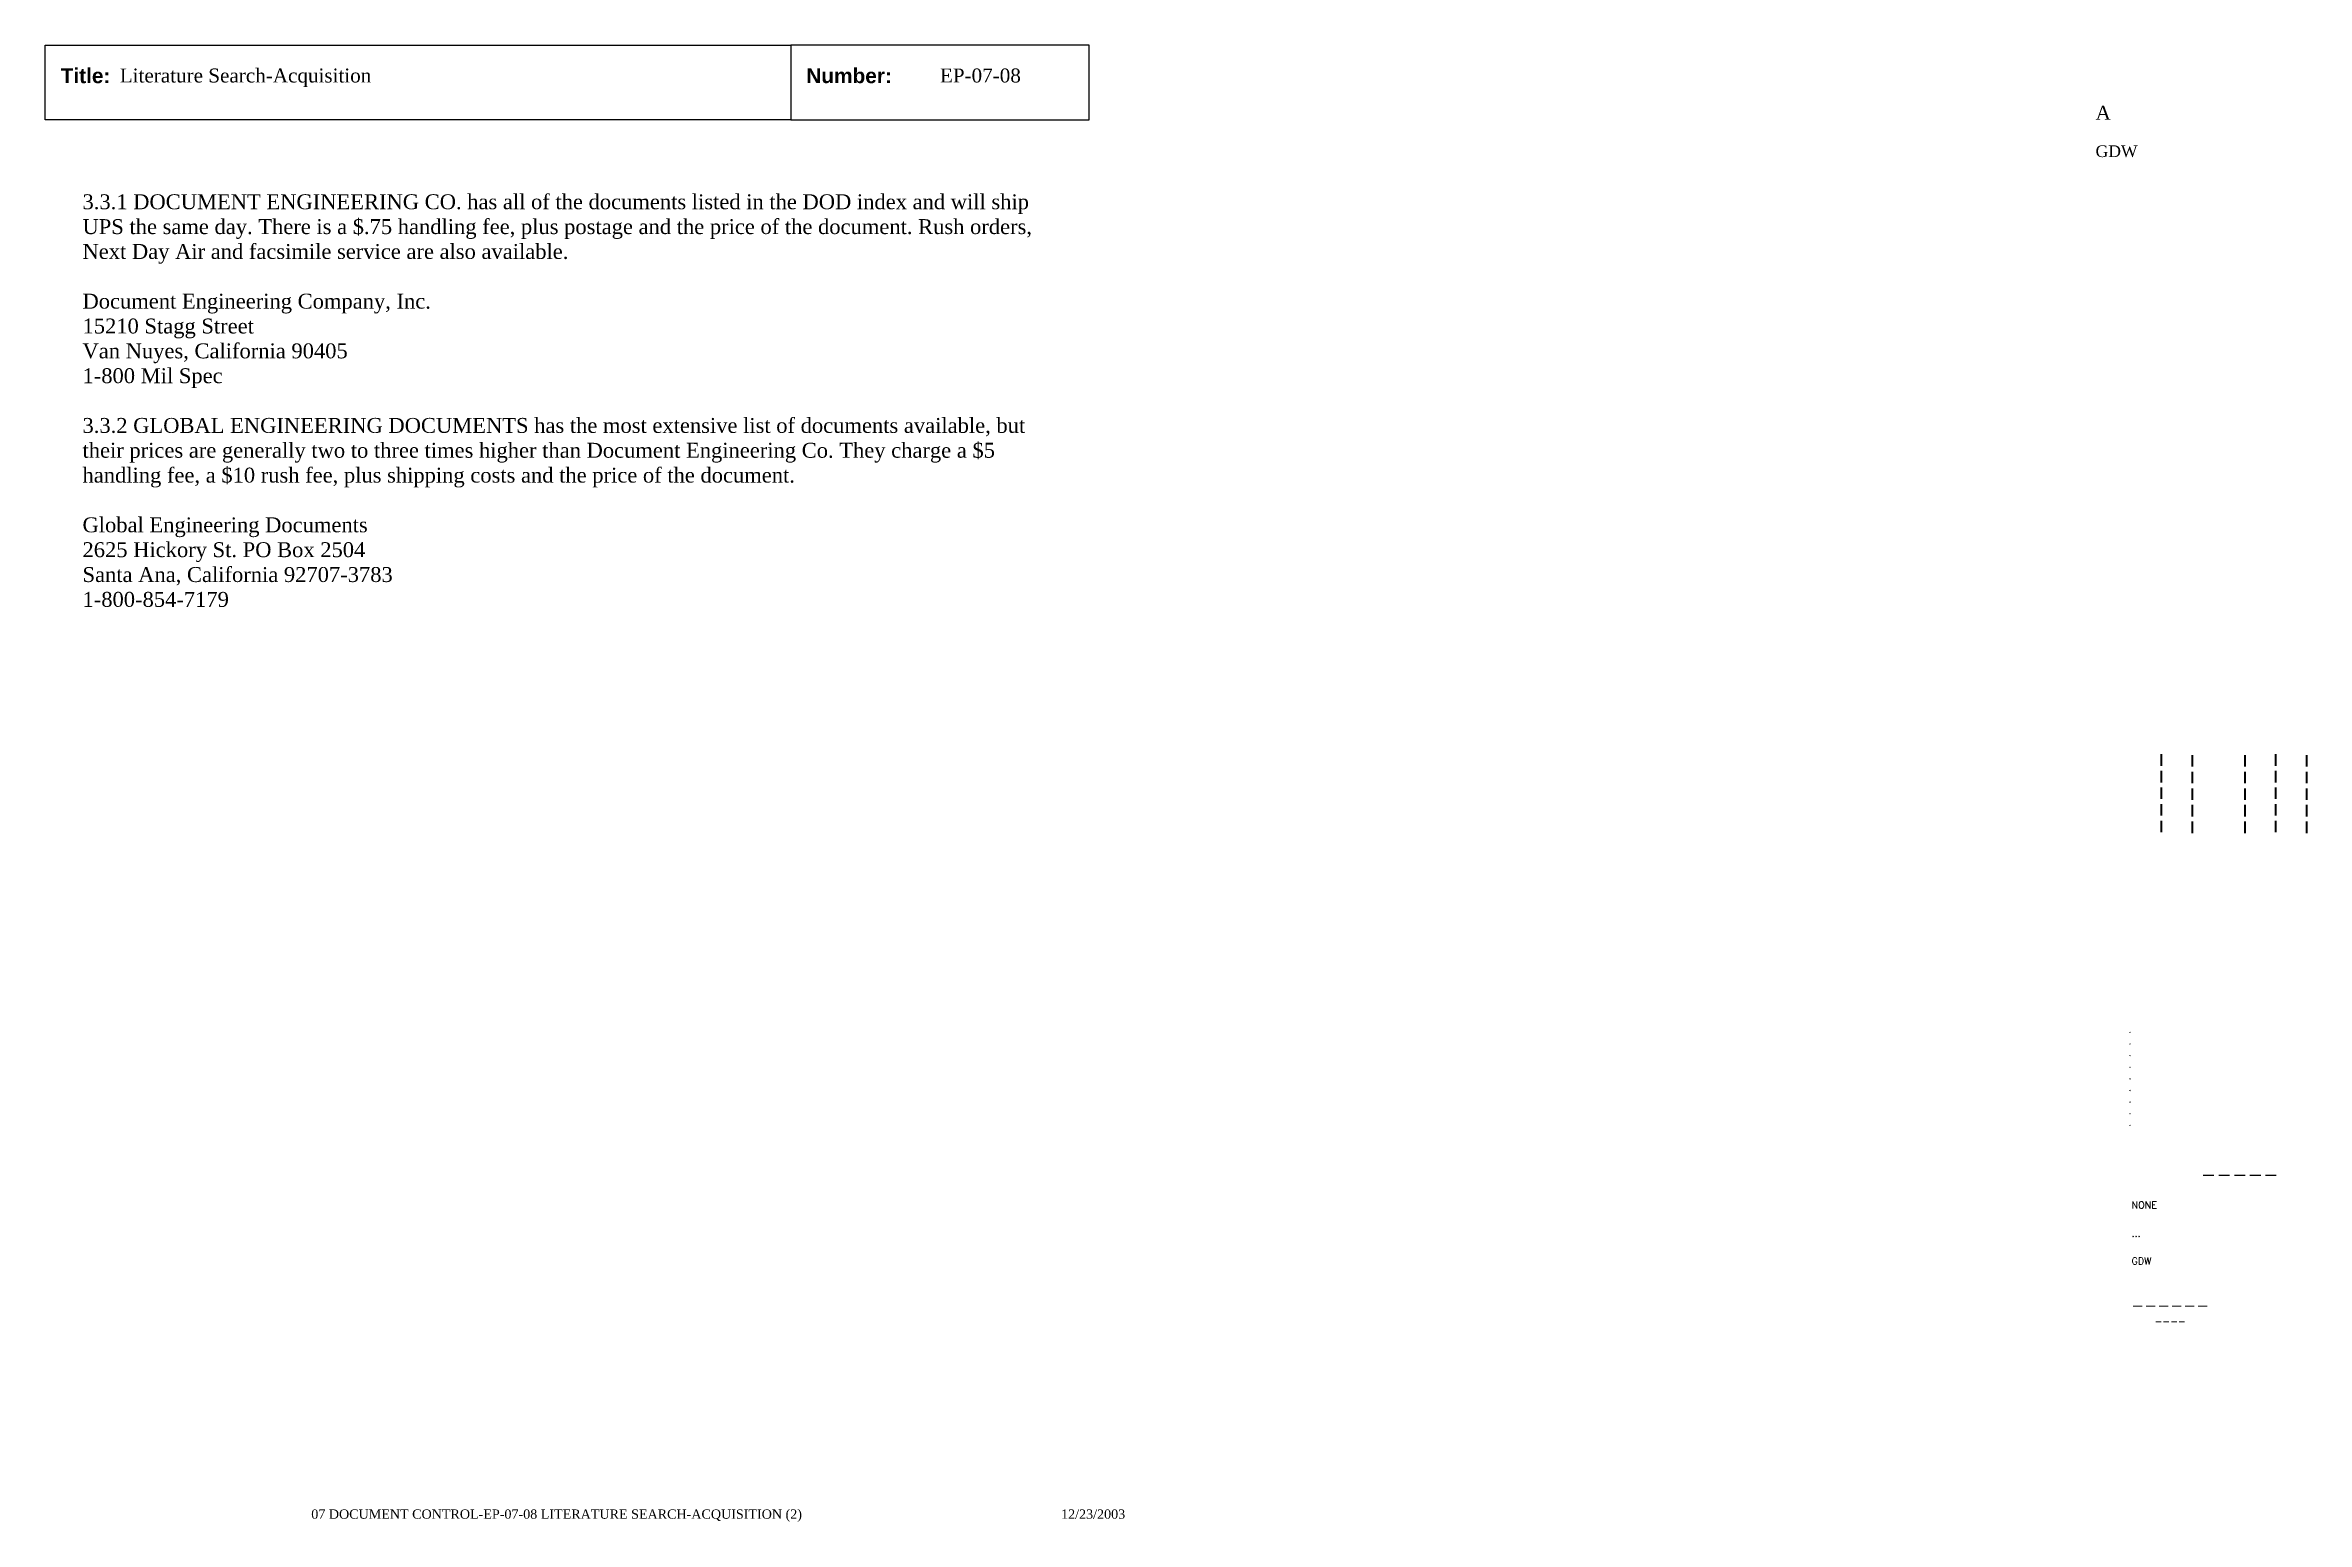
# Paper-space layout 'EP-07-08 Literature Search-Acquisition (2)' of a CAD drawing. Header units: inches. Extents: x 1 to 31.3, y 0.2 to 20.
import ezdxf
from ezdxf.enums import TextEntityAlignment as Align

# ---------------------------------------------------------------- set-up
doc = ezdxf.new("R2010")
doc.units = ezdxf.units.IN
doc.header["$MEASUREMENT"] = 0
doc.layers.add('TitleBlock_Attributes', color=40, linetype='Continuous', plot=False)
doc.layers.add('TitleBlock_Atts_Print', color=1, linetype='Continuous')
doc.styles.get("Standard").update_dxf_attribs({"font": 'simplex.shx'})
doc.styles.add('style1', font='TIMES.TTF')
doc.styles.add('styleAtt', font='TIMES.TTF')
doc.styles.add('TBBIGTEXT', font='complex.shx')

# ---------------------------------------------------------------- blocks, each defined once
blk = doc.blocks.new('Test1')
at = {"layer": 'TitleBlock_Attributes', "style": 'TBBIGTEXT', "width": 0.8}
for tag, p, height in [('SideLine1', (29.492, 9.408), 0.25), ('SideLine2', (29.906, 9.396), 0.25), ('SideLine3', (30.612, 9.396), 0.25), ('SideLine4', (31.026, 9.408), 0.25), ('SideLine5', (31.44, 9.396), 0.25), ('File-Layout', (28.803, 3.641), 0.125)]:
    blk.add_attdef(tag, p, '', height=height, rotation=90, dxfattribs=at)
at = {"layer": 'TitleBlock_Attributes'}
for tag, p, height in [('REV1', (28.947, 6.754), 0.0625), ('REV2', (28.947, 6.598), 0.0625), ('REV3', (28.947, 6.442), 0.0625), ('REV4', (28.947, 6.286), 0.0625), ('REV5', (28.947, 6.13), 0.0625), ('REV6', (28.947, 5.974), 0.0625), ('REV7', (28.947, 5.818), 0.0625), ('REV8', (28.947, 5.662), 0.0625), ('REV9', (28.947, 5.506), 0.0625), ('SCALE', (28.983, 4.394), 0.0938), ('INCHARGE', (28.983, 4.016), 0.0938), ('DRW', (28.983, 3.641), 0.0938)]:
    blk.add_attdef(tag, p, '', height=height, dxfattribs=at)
at = {"layer": 'TitleBlock_Attributes', "style": 'TBBIGTEXT'}
for tag, height, p in [('PROJNUM', 0.188, (30.434, 4.761)), ('DWG_NUM', 0.156, (31.168, 4.127)), ('CUSTOMER', 0.156, (29.501, 3.017)), ('LOCATION', 0.0938, (29.501, 2.835)), ('DESC_1', 0.188, (29.501, 2.412)), ('DESC_2', 0.188, (29.501, 2.1)), ('DESC_3', 0.188, (29.501, 1.787))]:
    blk.add_attdef(tag, text='', height=height, dxfattribs=at).set_placement(p, align=Align.CENTER)
at = {"layer": 'TitleBlock_Attributes'}
blk.add_attdef('DRW_DATE', text='', height=0.0938, dxfattribs=at).set_placement((31.149, 3.648), align=Align.CENTER)

psp = doc.layouts.new('EP-07-08 Literature Search-Acquisition (2)')

# ---------------------------------------------------------------- linework, layer by layer
for points in [[(1, 20), (11, 20), (11, 19), (1, 19)], [(11, 19), (15, 19), (15, 20), (11, 20)]]:
    psp.add_lwpolyline(points, close=True)

# ---------------------------------------------------------------- block references
ref = psp.add_blockref('Test1', (0, 0))
ref.add_attrib('CUSTOMER', '------', dxfattribs={"layer": 'TitleBlock_Attributes', "height": 0.1562, "style": 'TBBIGTEXT'}).set_placement((29.501, 3.017), align=Align.CENTER)
ref.add_attrib('LOCATION', '----', dxfattribs={"layer": 'TitleBlock_Attributes', "height": 0.0938, "style": 'TBBIGTEXT'}).set_placement((29.501, 2.835), align=Align.CENTER)
ref.add_attrib('DESC_1', 'Literature Search-Acquisition', (2, 19.5), dxfattribs={"layer": 'TitleBlock_Atts_Print', "height": 0.1875, "style": 'styleAtt'})
ref.add_attrib('DESC_2', 'EP-07-08', (13, 19.5), dxfattribs={"layer": 'TitleBlock_Atts_Print', "height": 0.1875, "style": 'styleAtt'})
ref.add_attrib('DESC_3', 'A', (28.5, 19), dxfattribs={"layer": 'TitleBlock_Attributes', "height": 0.188, "style": 'styleAtt'})
ref.add_attrib('PROJNUM', '-----', dxfattribs={"layer": 'TitleBlock_Attributes', "height": 0.1875, "style": 'TBBIGTEXT'}).set_placement((30.434, 4.761), align=Align.CENTER)
ref.add_attrib('DWG_NUM', 'GDW', (28.5, 18.5), dxfattribs={"layer": 'TitleBlock_Attributes', "height": 0.1562, "style": 'styleAtt'})
ref.add_attrib('DRW_DATE', '12/23/2003', dxfattribs={"layer": 'TitleBlock_Atts_Print', "height": 0.125, "style": 'styleAtt'}).set_placement((15.055, 0.232), align=Align.CENTER)
ref.add_attrib('DRW', 'GDW', (28.983, 3.641), dxfattribs={"layer": 'TitleBlock_Attributes', "height": 0.0938})
ref.add_attrib('INCHARGE', '...', (28.983, 4.016), dxfattribs={"layer": 'TitleBlock_Attributes', "height": 0.0938})
ref.add_attrib('SCALE', 'NONE', (28.983, 4.394), dxfattribs={"layer": 'TitleBlock_Attributes', "height": 0.0938})
ref.add_attrib('REV1', '.', (28.947, 6.754), dxfattribs={"layer": 'TitleBlock_Attributes', "height": 0.0625})
ref.add_attrib('REV2', '.', (28.947, 6.598), dxfattribs={"layer": 'TitleBlock_Attributes', "height": 0.0625})
ref.add_attrib('REV3', '.', (28.947, 6.442), dxfattribs={"layer": 'TitleBlock_Attributes', "height": 0.0625})
ref.add_attrib('REV4', '.', (28.947, 6.286), dxfattribs={"layer": 'TitleBlock_Attributes', "height": 0.0625})
ref.add_attrib('REV5', '.', (28.947, 6.13), dxfattribs={"layer": 'TitleBlock_Attributes', "height": 0.0625})
ref.add_attrib('REV6', '.', (28.947, 5.974), dxfattribs={"layer": 'TitleBlock_Attributes', "height": 0.0625})
ref.add_attrib('REV7', '.', (28.947, 5.818), dxfattribs={"layer": 'TitleBlock_Attributes', "height": 0.0625})
ref.add_attrib('REV8', '.', (28.947, 5.662), dxfattribs={"layer": 'TitleBlock_Attributes', "height": 0.0625})
ref.add_attrib('REV9', '.', (28.947, 5.506), dxfattribs={"layer": 'TitleBlock_Attributes', "height": 0.0625})
ref.add_attrib('SideLine1', '-----', (29.492, 9.408), dxfattribs={"layer": 'TitleBlock_Attributes', "height": 0.25, "rotation": 90, "style": 'TBBIGTEXT', "width": 0.8})
ref.add_attrib('SideLine2', '-----', (29.906, 9.396), dxfattribs={"layer": 'TitleBlock_Attributes', "height": 0.25, "rotation": 90, "style": 'TBBIGTEXT', "width": 0.8})
ref.add_attrib('SideLine3', '-----', (30.612, 9.396), dxfattribs={"layer": 'TitleBlock_Attributes', "height": 0.25, "rotation": 90, "style": 'TBBIGTEXT', "width": 0.8})
ref.add_attrib('SideLine4', '-----', (31.026, 9.408), dxfattribs={"layer": 'TitleBlock_Attributes', "height": 0.25, "rotation": 90, "style": 'TBBIGTEXT', "width": 0.8})
ref.add_attrib('SideLine5', '-----', (31.44, 9.396), dxfattribs={"layer": 'TitleBlock_Attributes', "height": 0.25, "rotation": 90, "style": 'TBBIGTEXT', "width": 0.8})
ref.add_attrib('File-Layout', '07 DOCUMENT CONTROL-EP-07-08 LITERATURE SEARCH-ACQUISITION (2)', dxfattribs={"layer": 'TitleBlock_Atts_Print', "height": 0.125, "style": 'styleAtt'}).set_placement((7.859, 0.232), align=Align.CENTER)

# ---------------------------------------------------------------- texts
at = {"color": 5, "char_height": 0.2, "width": 2, "attachment_point": 1, "line_spacing_factor": 1.5, "style": 'style1'}
for s, insert in [('{\\fArial|b1|i0|c0|p34;Title:}', (1.207, 19.691)), ('{\\fArial|b1|i0|c0|p34;Number:}', (11.207, 19.691))]:
    psp.add_mtext(s, dxfattribs=dict(at, insert=insert))
at = {"color": 5, "insert": (1.5, 18), "char_height": 0.2, "width": 13, "attachment_point": 1, "style": 'style1'}
psp.add_mtext('3.3.1 DOCUMENT ENGINEERING CO. has all of the documents listed in the DOD index and will ship UPS the same day. There is a $.75 handling fee, plus postage and the price of the document. Rush orders, Next Day Air and facsimile service are also available.\\P\\PDocument Engineering Company, Inc.\\P15210 Stagg Street\\PVan Nuyes, California 90405\\P1-800 Mil Spec\\P\\P3.3.2 GLOBAL ENGINEERING DOCUMENTS has the most extensive list of documents available, but their prices are generally two to three times higher than Document Engineering Co. They charge a $5 handling fee, a $10 rush fee, plus shipping costs and the price of the document.\\P\\PGlobal Engineering Documents\\P2625 Hickory St. PO Box 2504\\PSanta Ana, California 92707-3783\\P1-800-854-7179', dxfattribs=at)

doc.saveas('drawing.dxf')
